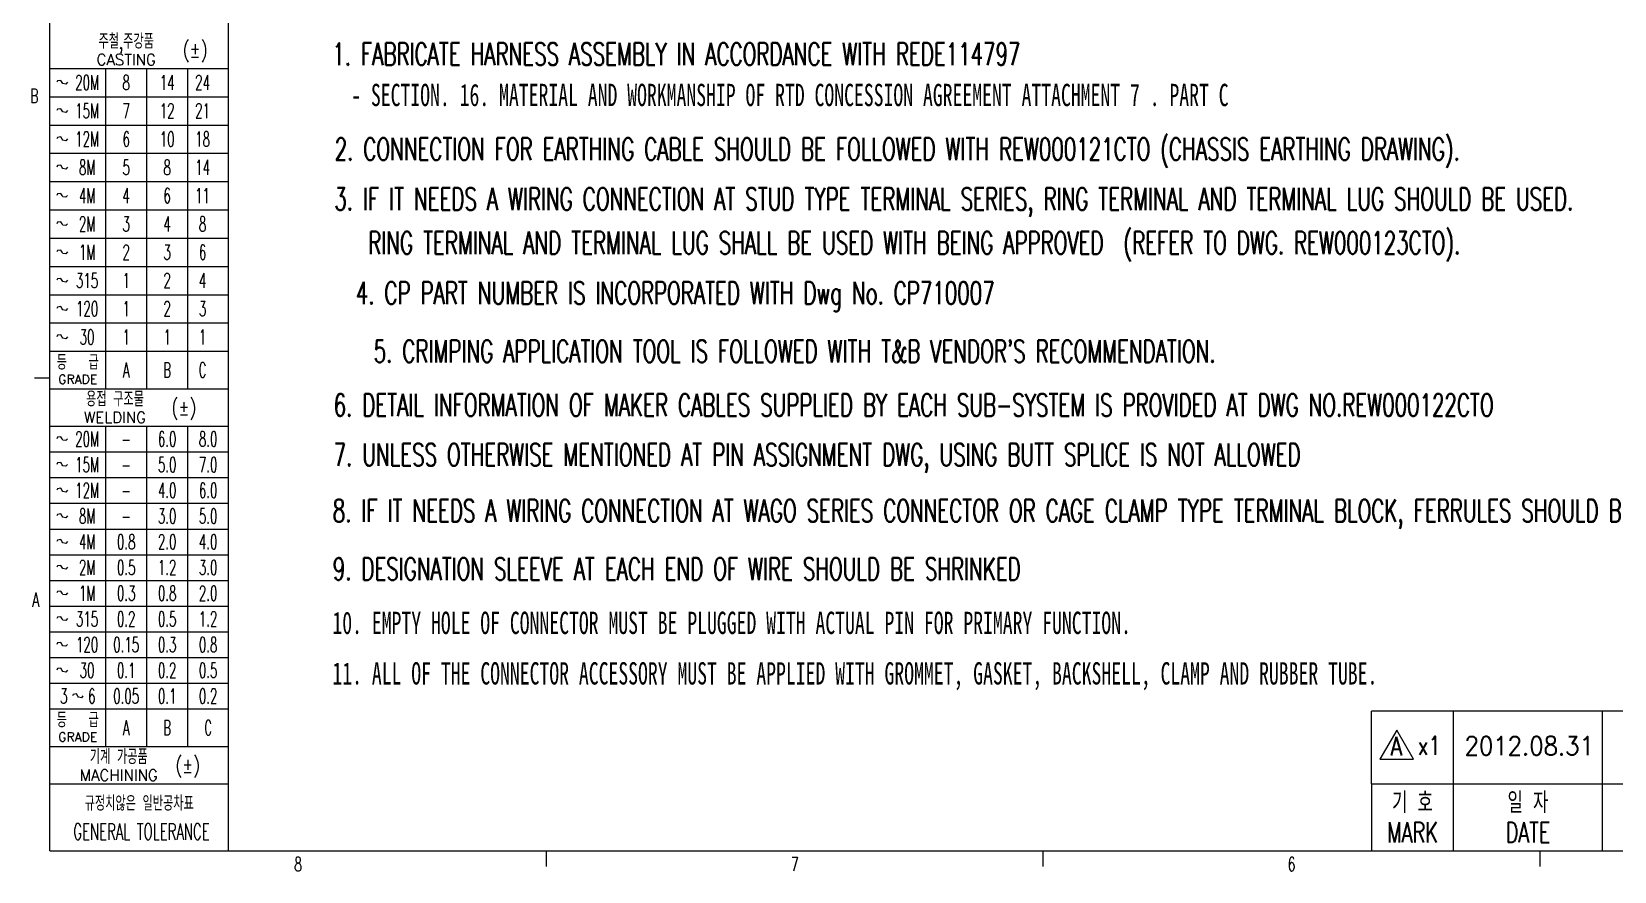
# Model space of a CAD drawing. Extents: x 260 to 819, y -886 to -454.
# Drawn here: x 270.6 to 483.1, y -875.6 to -763 of the extents above; entities that cross this region are included whole.
import ezdxf
from ezdxf.enums import TextEntityAlignment as Align

# ---------------------------------------------------------------- set-up
doc = ezdxf.new("R2010")
doc.units = 0
doc.header["$LTSCALE"] = 150
doc.header["$MEASUREMENT"] = 0
doc.linetypes.add('DASHED', pattern=[0.75, 0.5, -0.25])
doc.layers.get('0').update_dxf_attribs({"color": 6, "linetype": 'CONTINUOUS'})
doc.layers.add('현배선도', color=7, linetype='CONTINUOUS')
doc.styles.add('ROMANS', font='txt', dxfattribs={"height": 0.2})
doc.styles.get("Standard").update_dxf_attribs({"font": 'romans.shx', "width": 0.8, "bigfont": 'whgtxt.shx'})

# ---------------------------------------------------------------- blocks, each defined once
blk = doc.blocks.new('ansi-c')
at = {"color": 5, "linetype": 'Continuous'}
for p, q in [((-56.4, 358.06), (-56.4, 764.46)), ((-32.4, 358.06), (-32.4, 511.06)), ((-56.4, 463.06), (-32.4, 463.06)), ((-56.4, 415.06), (-32.4, 415.06)), ((-56.4, 367.06), (-32.4, 367.06)), ((121, 367.06), (283.5, 367.06)), ((-56.4, 358.06), (477, 358.06))]:
    blk.add_line(p, q, dxfattribs=at)
at = {"color": 210, "linetype": 'Continuous'}
for p, q in [((-48.9, 420.09), (-48.9, 463.06)), ((-43.4, 420.09), (-43.4, 463.06)), ((-37.9, 420.09), (-37.9, 463.06)), ((-56.4, 459.27), (-32.4, 459.27)), ((-56.4, 455.47), (-32.4, 455.47)), ((-56.4, 451.68), (-32.4, 451.68)), ((-56.4, 447.88), (-32.4, 447.88)), ((-56.4, 444.09), (-32.4, 444.09)), ((-56.4, 440.29), (-32.4, 440.29)), ((-56.4, 436.5), (-32.4, 436.5)), ((-56.4, 432.7), (-32.4, 432.7)), ((-56.4, 428.91), (-32.4, 428.91)), ((-56.4, 425.11), (-32.4, 425.11)), ((-58.45, 421.56), (-56.4, 421.56)), ((-56.4, 420.09), (-32.4, 420.09)), ((-48.9, 372.09), (-48.9, 415.06)), ((-43.4, 372.09), (-43.4, 415.06)), ((-37.9, 372.09), (-37.9, 415.06)), ((-56.4, 411.61), (-32.4, 411.61)), ((-56.4, 408.16), (-32.4, 408.16)), ((-56.4, 404.71), (-32.4, 404.71)), ((-56.4, 401.26), (-32.4, 401.26)), ((-56.4, 397.81), (-32.4, 397.81)), ((-56.4, 394.36), (-32.4, 394.36)), ((-56.4, 390.91), (-32.4, 390.91)), ((-56.4, 387.46), (-32.4, 387.46)), ((-56.4, 384.01), (-32.4, 384.01)), ((-56.4, 380.56), (-32.4, 380.56)), ((-56.4, 377.11), (-32.4, 377.11)), ((-56.4, 372.09), (-32.4, 372.09)), ((132, 358.06), (132, 367.06)), ((152, 358.06), (152, 367.06)), ((10.28, 355.96), (10.28, 358.06)), ((76.95, 355.96), (76.95, 358.06)), ((143.63, 355.96), (143.63, 358.06))]:
    blk.add_line(p, q, dxfattribs=at)
at = {"color": 5, "linetype": 'DASHED'}
blk.add_line((121, 367.06), (121, 358.06), dxfattribs=at)
at = {"color": 130, "linetype": 'Continuous'}
for points in [[(-54.05, 461.21), (-54.27, 460.95), (-54.66, 461.02), (-54.75, 461.17), (-54.75, 461.17), (-54.94, 461.46), (-55.35, 461.4), (-55.45, 461.21)], [(-54.05, 457.41), (-54.27, 457.15), (-54.66, 457.22), (-54.75, 457.37), (-54.75, 457.37), (-54.94, 457.66), (-55.35, 457.61), (-55.45, 457.41)], [(-54.05, 453.62), (-54.27, 453.36), (-54.66, 453.43), (-54.75, 453.58), (-54.75, 453.58), (-54.94, 453.87), (-55.35, 453.81), (-55.45, 453.62)], [(-54.05, 449.82), (-54.27, 449.56), (-54.66, 449.63), (-54.75, 449.78), (-54.75, 449.78), (-54.94, 450.07), (-55.35, 450.02), (-55.45, 449.82)], [(-54.05, 446.03), (-54.27, 445.77), (-54.66, 445.84), (-54.75, 445.99), (-54.75, 445.99), (-54.94, 446.28), (-55.35, 446.22), (-55.45, 446.03)], [(-54.05, 442.23), (-54.27, 441.97), (-54.66, 442.04), (-54.75, 442.19), (-54.75, 442.19), (-54.94, 442.48), (-55.35, 442.43), (-55.45, 442.23)], [(-54.05, 438.44), (-54.27, 438.18), (-54.66, 438.25), (-54.75, 438.4), (-54.75, 438.4), (-54.94, 438.69), (-55.35, 438.63), (-55.45, 438.44)], [(-54.05, 434.64), (-54.27, 434.38), (-54.66, 434.45), (-54.75, 434.6), (-54.75, 434.6), (-54.94, 434.89), (-55.35, 434.84), (-55.45, 434.64)], [(-54.05, 430.85), (-54.27, 430.59), (-54.66, 430.66), (-54.75, 430.81), (-54.75, 430.81), (-54.94, 431.1), (-55.35, 431.04), (-55.45, 430.85)], [(-54.05, 427.05), (-54.27, 426.79), (-54.66, 426.86), (-54.75, 427.01), (-54.75, 427.01), (-54.94, 427.3), (-55.35, 427.25), (-55.45, 427.05)], [(-54.05, 413.38), (-54.27, 413.12), (-54.66, 413.19), (-54.75, 413.34), (-54.75, 413.34), (-54.94, 413.63), (-55.35, 413.57), (-55.45, 413.38)], [(-54.05, 409.93), (-54.27, 409.67), (-54.66, 409.74), (-54.75, 409.89), (-54.75, 409.89), (-54.94, 410.18), (-55.35, 410.12), (-55.45, 409.93)], [(-54.05, 406.48), (-54.27, 406.22), (-54.66, 406.29), (-54.75, 406.44), (-54.75, 406.44), (-54.94, 406.73), (-55.35, 406.67), (-55.45, 406.48)], [(-54.05, 403.03), (-54.27, 402.77), (-54.66, 402.84), (-54.75, 402.99), (-54.75, 402.99), (-54.94, 403.28), (-55.35, 403.22), (-55.45, 403.03)], [(-54.05, 399.58), (-54.27, 399.32), (-54.66, 399.39), (-54.75, 399.54), (-54.75, 399.54), (-54.94, 399.83), (-55.35, 399.77), (-55.45, 399.58)], [(-54.05, 396.13), (-54.27, 395.87), (-54.66, 395.94), (-54.75, 396.09), (-54.75, 396.09), (-54.94, 396.38), (-55.35, 396.32), (-55.45, 396.13)], [(-54.05, 392.68), (-54.27, 392.42), (-54.66, 392.49), (-54.75, 392.64), (-54.75, 392.64), (-54.94, 392.93), (-55.35, 392.87), (-55.45, 392.68)], [(-54.05, 389.23), (-54.27, 388.97), (-54.66, 389.04), (-54.75, 389.19), (-54.75, 389.19), (-54.94, 389.48), (-55.35, 389.42), (-55.45, 389.23)], [(-54.05, 385.78), (-54.27, 385.52), (-54.66, 385.59), (-54.75, 385.74), (-54.75, 385.74), (-54.94, 386.03), (-55.35, 385.97), (-55.45, 385.78)], [(-54.05, 382.33), (-54.27, 382.07), (-54.66, 382.14), (-54.75, 382.29), (-54.75, 382.29), (-54.94, 382.58), (-55.35, 382.52), (-55.45, 382.33)], [(-51.95, 378.88), (-52.17, 378.62), (-52.56, 378.69), (-52.65, 378.84), (-52.65, 378.84), (-52.84, 379.13), (-53.25, 379.07), (-53.35, 378.88)]]:
    blk.add_lwpolyline(points, dxfattribs=at)
for s, height, width, p in [('주철,주강품', 2, 0.65, (-46.15, 466.71)), ('(±)', 2, 0.782, (-36.9, 465.58)), ('CASTING', 1.5, 0.982, (-46.15, 464.24)), ('20M', 2, 0.582, (-51.4, 461.17)), ('8', 2, 0.582, (-46.15, 461.17)), ('14', 2, 0.582, (-40.65, 461.17)), ('24', 2, 0.582, (-35.9, 461.17)), ('B', 1.9, 0.655684, (-58.49, 459.39)), ('15M', 2, 0.582, (-51.4, 457.37)), ('7', 2, 0.582, (-46.15, 457.37)), ('12', 2, 0.582, (-40.65, 457.37)), ('21', 2, 0.582, (-35.9, 457.37)), ('12M', 2, 0.582, (-51.4, 453.58)), ('6', 2, 0.582, (-46.15, 453.58)), ('10', 2, 0.582, (-40.65, 453.58)), ('18', 2, 0.582, (-35.9, 453.58)), ('8M', 2, 0.582, (-51.4, 449.78)), ('5', 2, 0.582, (-46.15, 449.78)), ('8', 2, 0.582, (-40.65, 449.78)), ('14', 2, 0.582, (-35.9, 449.78)), ('4M', 2, 0.582, (-51.4, 445.99)), ('4', 2, 0.582, (-46.15, 445.99)), ('6', 2, 0.582, (-40.65, 445.99)), ('11', 2, 0.582, (-35.9, 445.99)), ('2M', 2, 0.582, (-51.4, 442.19)), ('3', 2, 0.582, (-46.15, 442.19)), ('4', 2, 0.582, (-40.65, 442.19)), ('8', 2, 0.582, (-35.9, 442.19)), ('1M', 2, 0.582, (-51.4, 438.4)), ('2', 2, 0.582, (-46.15, 438.4)), ('3', 2, 0.582, (-40.65, 438.4)), ('6', 2, 0.582, (-35.9, 438.4)), ('315', 2, 0.582, (-51.4, 434.6)), ('1', 2, 0.582, (-46.15, 434.6)), ('2', 2, 0.582, (-40.65, 434.6)), ('4', 2, 0.582, (-35.9, 434.6)), ('120', 2, 0.582, (-51.4, 430.81)), ('1', 2, 0.582, (-46.15, 430.81)), ('2', 2, 0.582, (-40.65, 430.81)), ('3', 2, 0.582, (-35.9, 430.81)), ('30', 2, 0.582, (-51.4, 427.01)), ('1', 2, 0.582, (-46.15, 427.01)), ('1', 2, 0.582, (-40.65, 427.01)), ('1', 2, 0.582, (-35.9, 427.01)), ('등   급', 2, 0.65, (-52.65, 423.64)), ('A', 2, 0.582, (-46.15, 422.6)), ('B', 2, 0.582, (-40.65, 422.6)), ('C', 2, 0.582, (-35.9, 422.6)), ('GRADE', 1.2, 1.015333, (-52.65, 421.36)), ('용접 구조물', 2, 0.65, (-47.65, 418.71)), ('(±)', 2, 0.782, (-38.4, 417.58)), ('WELDING', 1.5, 0.982, (-47.65, 416.24)), ('20M', 2, 0.582, (-51.4, 413.34)), ('6.0', 2, 0.582, (-40.65, 413.34)), ('8.0', 2, 0.582, (-35.15, 413.34)), ('-', 2, 0.582, (-46.15, 413.34)), ('15M', 2, 0.582, (-51.4, 409.89)), ('5.0', 2, 0.582, (-40.65, 409.89)), ('7.0', 2, 0.582, (-35.15, 409.89)), ('-', 2, 0.582, (-46.15, 409.89)), ('12M', 2, 0.582, (-51.4, 406.44)), ('-', 2, 0.582, (-46.15, 406.44)), ('4.0', 2, 0.582, (-40.65, 406.44)), ('6.0', 2, 0.582, (-35.15, 406.44)), ('8M', 2, 0.582, (-51.4, 402.99)), ('3.0', 2, 0.582, (-40.65, 402.99)), ('5.0', 2, 0.582, (-35.15, 402.99)), ('-', 2, 0.582, (-46.15, 402.99)), ('4M', 2, 0.582, (-51.4, 399.54)), ('0.8', 2, 0.582, (-46.15, 399.54)), ('2.0', 2, 0.582, (-40.65, 399.54)), ('4.0', 2, 0.582, (-35.15, 399.54)), ('2M', 2, 0.582, (-51.4, 396.09)), ('0.5', 2, 0.582, (-46.15, 396.09)), ('1.2', 2, 0.582, (-40.65, 396.09)), ('3.0', 2, 0.582, (-35.15, 396.09)), ('1M', 2, 0.582, (-51.4, 392.64)), ('0.3', 2, 0.582, (-46.15, 392.64)), ('0.8', 2, 0.582, (-40.65, 392.64)), ('2.0', 2, 0.582, (-35.15, 392.64)), ('A', 1.9, 0.655684, (-58.29, 391.77)), ('315', 2, 0.582, (-51.4, 389.19)), ('0.2', 2, 0.582, (-46.15, 389.19)), ('0.5', 2, 0.582, (-40.65, 389.19)), ('1.2', 2, 0.582, (-35.15, 389.19)), ('120', 2, 0.582, (-51.4, 385.74)), ('0.15', 2, 0.582, (-46.15, 385.74)), ('0.3', 2, 0.582, (-40.65, 385.74)), ('0.8', 2, 0.582, (-35.15, 385.74)), ('30', 2, 0.582, (-51.4, 382.29)), ('0.1', 2, 0.582, (-46.15, 382.29)), ('0.2', 2, 0.582, (-40.65, 382.29)), ('0.5', 2, 0.582, (-35.15, 382.29)), ('3', 2, 0.582, (-54.52, 378.84)), ('6', 2, 0.582, (-50.77, 378.84)), ('0.05', 2, 0.582, (-46.15, 378.84)), ('0.1', 2, 0.582, (-40.65, 378.84)), ('0.2', 2, 0.582, (-35.15, 378.84)), ('등   급', 2, 0.65, (-52.65, 375.64)), ('GRADE', 1.2, 1.015333, (-52.65, 373.36)), ('A', 2, 0.582, (-46.15, 374.6)), ('B', 2, 0.582, (-40.65, 374.6)), ('C', 2, 0.582, (-35.15, 374.6)), ('기계 가공품', 2, 0.65, (-47.15, 370.71)), ('(±)', 2, 0.782, (-37.9, 369.58)), ('MACHINING', 1.5, 0.982, (-47.15, 368.24)), ('규정치않은 일반공차표', 2, 0.65, (-44.4, 364.46)), ('기 호', 2.8, 0.7, (126.5, 364.56)), ('일 자', 2.8, 0.7, (142, 364.56)), ('GENERAL TOLERANCE', 2.2, 0.591091, (-44.1, 360.66)), ('MARK', 2.7, 0.700519, (126.5, 360.56)), ('DATE', 2.7, 0.700519, (142, 360.56)), ('8', 1.9, 0.655684, (-23.08, 356.28)), ('7', 1.9, 0.655684, (43.6, 356.28)), ('6', 1.9, 0.655684, (110.27, 356.28))]:
    blk.add_text(s, height=height, dxfattribs=dict(at, width=width)).set_placement(p, align=Align.MIDDLE_CENTER)

msp = doc.modelspace()

# ---------------------------------------------------------------- linework, layer by layer
at = {"color": 4}
for p, q in [((612.96, -854.15), (450.46, -854.15)), ((450.46, -863.9), (450.46, -854.15)), ((461.46, -863.9), (461.46, -854.15)), ((481.46, -863.9), (481.46, -854.15))]:
    msp.add_line(p, q, dxfattribs=at)
at = {"color": 6}
msp.add_lwpolyline([(456.11, -860.6), (453.84, -856.68), (451.58, -860.6)], close=True, dxfattribs=at)

# ---------------------------------------------------------------- block references
at = {"linetype": 'DASHED'}
msp.add_blockref('ansi-c', (329.46, -1230.96), dxfattribs=at)
msp.add_blockref('ansi-c', (329.46, -1230.96), dxfattribs=at)

# ---------------------------------------------------------------- texts
at = {"color": 7, "width": 0.65}
for s, p in [('1. FABRICATE HARNESS ASSEMBLY IN ACCORDANCE WITH REDE114797', (310.99, -765.97)), ('2. CONNECTION FOR EARTHING CABLE SHOULD BE FOLLOWED WITH REW000121CTO (CHASSIS EARTHING DRAWING).', (311.3, -778.73)), ('3. IF IT NEEDS A WIRING CONNECTION AT STUD TYPE TERMINAL SERIES, RING TERMINAL AND TERMINAL LUG SHOULD BE USED.', (311.25, -785.41)), ('RING TERMINAL AND TERMINAL LUG SHALL BE USED WITH BEING APPROVED  (REFER TO DWG. REW000123CTO).', (315.8, -791.3)), ('6. DETAIL INFORMATION OF MAKER CABLES SUPPLIED BY EACH SUB-SYSTEM IS PROVIDED AT DWG NO.REW000122CTO', (311.16, -813.07)), ('7. UNLESS OTHERWISE MENTIONED AT PIN ASSIGNMENT DWG, USING BUTT SPLICE IS NOT ALLOWED ', (311.16, -819.73)), ('8. IF IT NEEDS A WIRING CONNECTION AT WAGO SERIES CONNECTOR OR CAGE CLAMP TYPE TERMINAL BLOCK, FERRULES SHOULD BE USED.', (311.04, -827.25)), ('9. DESIGNATION SLEEVE AT EACH END OF WIRE SHOULD BE SHRINKED', (311.04, -835.05))]:
    msp.add_text(s, height=3, dxfattribs=at).set_placement(p, align=Align.MIDDLE_LEFT)
at = {"color": 255, "linetype": 'Continuous', "width": 0.65}
for s, p in [('4. CP PART NUMBER IS INCORPORATED WITH Dwg No. CP710007', (357, -798.02)), ("5. CRIMPING APPLICATION TOOL IS FOLLOWED WITH T&B VENDOR'S RECOMMENDATION.", (373.03, -805.84))]:
    msp.add_text(s, height=3, dxfattribs=at).set_placement(p, align=Align.MIDDLE_CENTER)
at = {"char_height": 2.5, "width": 4.2465, "attachment_point": 5}
for s, insert in [('{\\Fromans|c129;\\C4;A}', (453.79, -858.84)), ('{\\Fromans|c129;\\C4;x1}', (458.21, -858.75)), ('{\\Fromans|c129;\\W0.9;\\C4;2012.08.31}', (471.63, -858.8))]:
    msp.add_mtext(s, dxfattribs=dict(at, insert=insert))
at = {"layer": '현배선도', "color": 0, "linetype": 'DASHED', "ltscale": 0.05, "style": 'ROMANS', "width": 0.65}
for s, p in [('   - SECTION. 16. MATERIAL AND WORKMANSHIP OF RTD CONCESSION AGREEMENT ATTACHMENT 7 . PART C ', (309.54, -771.46)), ('10. EMPTY HOLE OF CONNECTOR MUST BE PLUGGED WITH ACTUAL PIN FOR PRIMARY FUNCTION.', (310.99, -842.29)), ('11. ALL OF THE CONNECTOR ACCESSORY MUST BE APPLIED WITH GROMMET, GASKET, BACKSHELL, CLAMP AND RUBBER TUBE.', (310.99, -849.07))]:
    msp.add_text(s, height=2.9925, dxfattribs=at).set_placement(p, align=Align.MIDDLE_LEFT)

doc.saveas('drawing.dxf')
